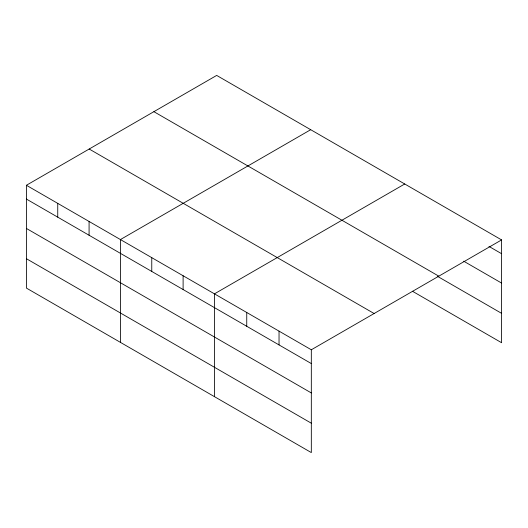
<?xml version="1.0" encoding="UTF-8"?>
<svg xmlns="http://www.w3.org/2000/svg" width="528" height="528" viewBox="0 0 528 528"><rect width="100%" height="100%" fill="white"/><g stroke="black" fill="none" stroke-linecap="round" stroke-linejoin="round"><path stroke-width="0.79" d="M26.4 185.275L311.322 349.774L311.322 452.582L26.4 288.083L26.4 185.275L216.678 75.418L501.6 239.917L501.6 342.725L412.447 291.251M310.702 129.703L120.424 239.56L120.424 342.368M404.725 183.988L214.447 293.845L214.447 396.653M311.322 349.774L501.6 239.917M488.961 246.411L501.6 253.704M463.69 261.195L501.6 283.081M153.886 111.672L438.808 276.17M437.719 276.467L501.6 313.348M89.192 149.021L374.114 313.52M26.4 199.063L311.322 363.561M26.4 228.439L311.322 392.938M26.4 258.707L311.322 423.205M279.035 331.129L279.035 344.916M246.741 312.49L246.741 326.278M183.11 275.748L183.11 289.535M151.767 257.657L151.767 271.445M89.08 221.463L89.08 235.25M57.743 203.372L57.743 217.16"/></g></svg>
